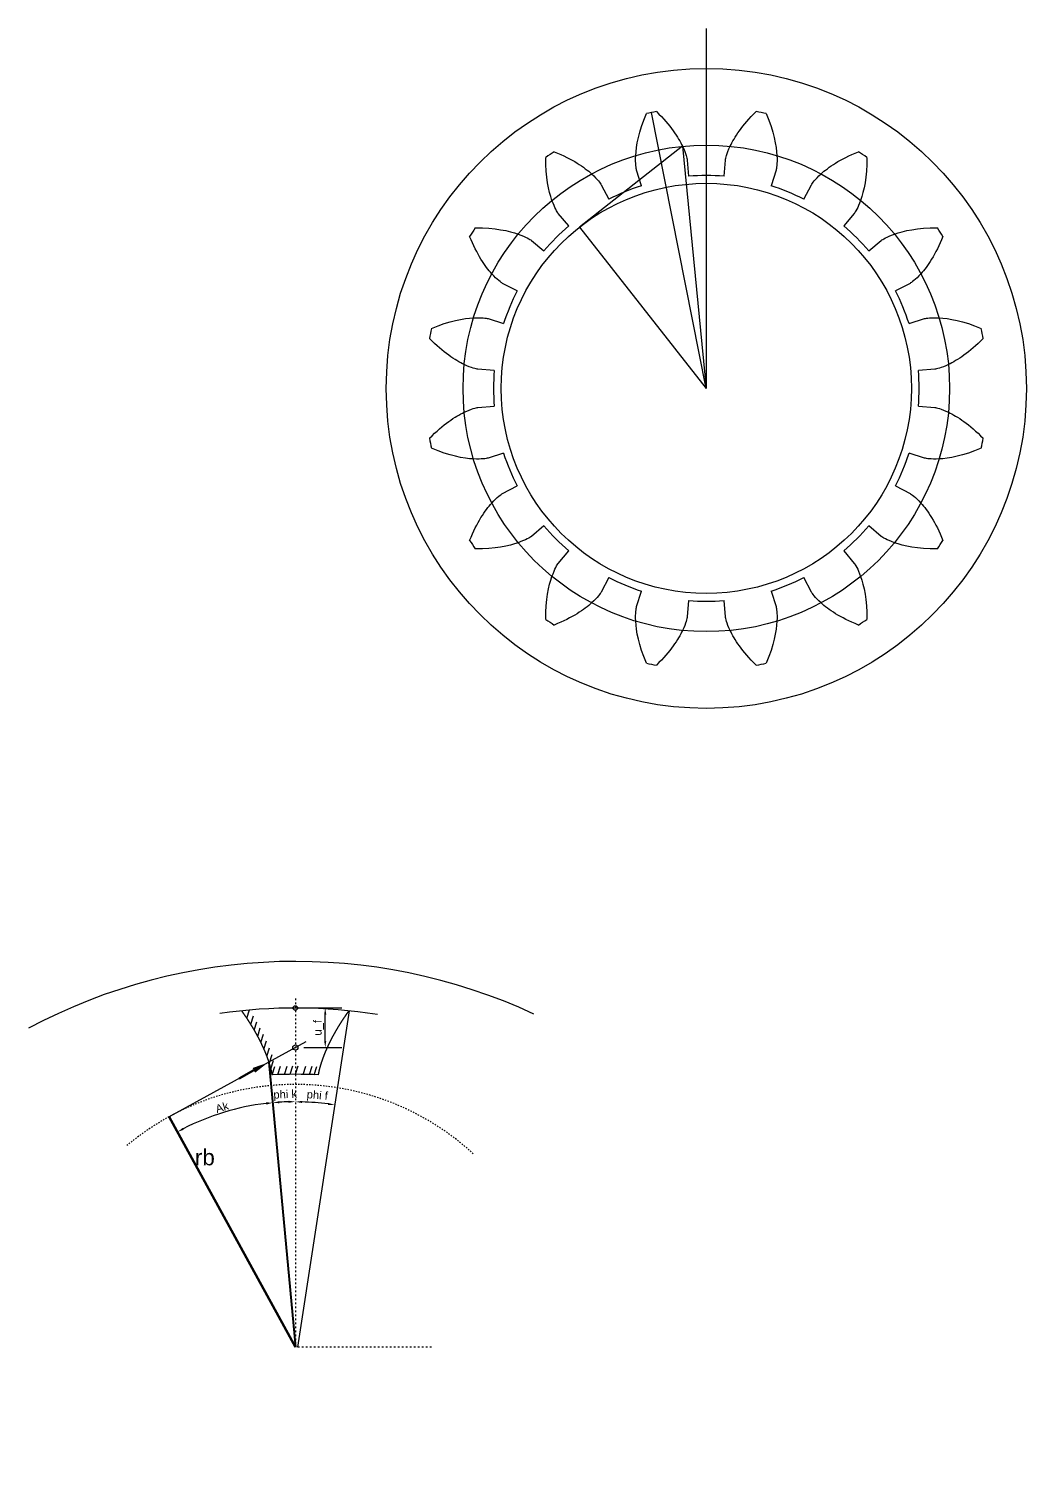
# Model space of a CAD drawing. Header units: millimetres. Extents: x 2331 to 2507, y 1421 to 1555.
# Drawn here: x 2431.9 to 2506.7, y 1448 to 1555.4 of the extents above; entities that cross this region are included whole.
import ezdxf

# ---------------------------------------------------------------- set-up
doc = ezdxf.new("R2010")
doc.units = ezdxf.units.MM
doc.header["$LTSCALE"] = 0.1
doc.linetypes.add('ACAD_ISO03W100', pattern=[30, 12, -18])
doc.layers.add('INTERNAL', color=7, linetype='Continuous')
doc.styles.get("Standard").update_dxf_attribs({"font": 'arial.ttf'})
doc.dimstyles.new('ISO-25', dxfattribs={"dimtxt": 2.5, "dimasz": 2.5, "dimexe": 1.25, "dimexo": 0.625, "dimtad": 1, "dimtxsty": 'Standard', "dimcen": 2.5, "dimadec": 0, "dimazin": 0, "dimtfac": 1, "dimtmove": 0, "dimatfit": 3, "dimfxl": 0, "dimarcsym": 0})
pattern_1 = [(0, (0, 0), (0, 6.985), [5.08, -1.905]), (90, (0, 0), (-6.985, 4e-16), [5.08, -1.905])]

# ---------------------------------------------------------------- blocks, each defined once
blk = doc.blocks.new('*D17')
at = {"color": 0, "lineweight": -2, "transparency": 16777216}
blk.add_arc((2451.93, 1455.44), 19.48, 82.7744, 88.5294, dxfattribs=at)
at = {"color": 0, "transparency": 16777216}
for points in [[(2452.43, 1474.83), (2452.43, 1474.99), (2451.93, 1474.92)], [(2454.39, 1474.84), (2454.37, 1474.68), (2454.88, 1474.69)]]:
    blk.add_solid(points, dxfattribs=at)
at = {"layer": 'Defpoints', "color": 0, "transparency": 16777216}
for p in [(2451.93, 1482.66), (2455.96, 1481.75), (2452.92, 1474.89), (2451.93, 1456.52), (2452.1, 1456.52)]:
    blk.add_point(p, dxfattribs=at)
at = {"color": 0, "transparency": 16777216, "insert": (2453.57, 1475.34), "char_height": 0.6, "attachment_point": 5, "rotation": 355.2843}
blk.add_mtext('phi f', dxfattribs=at)
blk = doc.blocks.new('*D19')
at = {"color": 0, "lineweight": -2, "transparency": 16777216}
for p, q in [((2452.56, 1481.96), (2455.42, 1481.96)), ((2454.17, 1479.49), (2454.17, 1481.46)), ((2452.56, 1478.99), (2455.42, 1478.99))]:
    blk.add_line(p, q, dxfattribs=at)
at = {"color": 0, "transparency": 16777216}
for points in [[(2454.09, 1481.46), (2454.25, 1481.46), (2454.17, 1481.96)], [(2454.09, 1479.49), (2454.25, 1479.49), (2454.17, 1478.99)]]:
    blk.add_solid(points, dxfattribs=at)
at = {"layer": 'Defpoints', "color": 0, "transparency": 16777216}
for p in [(2451.93, 1481.96), (2454.17, 1481.96), (2451.93, 1478.99)]:
    blk.add_point(p, dxfattribs=at)
at = {"color": 0, "transparency": 16777216, "insert": (2453.68, 1480.47), "char_height": 0.6, "attachment_point": 5, "rotation": 90}
blk.add_mtext('u_f', dxfattribs=at)
blk = doc.blocks.new('*D20')
at = {"color": 0, "lineweight": -2, "transparency": 16777216}
blk.add_arc((2451.93, 1456.52), 18.41, 91.556, 93.7294, dxfattribs=at)
at = {"color": 0, "transparency": 16777216}
for points in [[(2450.74, 1474.81), (2450.73, 1474.97), (2450.24, 1474.85)], [(2451.43, 1475), (2451.43, 1474.84), (2451.93, 1474.93)]]:
    blk.add_solid(points, dxfattribs=at)
at = {"layer": 'Defpoints', "color": 0, "transparency": 16777216}
for p in [(2451.93, 1482.66), (2449.95, 1477.9), (2450.8, 1474.89), (2451.93, 1456.52), (2451.93, 1456.52)]:
    blk.add_point(p, dxfattribs=at)
at = {"color": 0, "transparency": 16777216, "insert": (2451.17, 1475.4), "char_height": 0.6, "attachment_point": 5, "rotation": 2.3142}
blk.add_mtext('phi k', dxfattribs=at)
blk = doc.blocks.new('*D21')
at = {"color": 0, "lineweight": -2, "transparency": 16777216}
blk.add_arc((2451.93, 1456.52), 18.41, 96.8414, 117.1505, dxfattribs=at)
at = {"color": 0, "transparency": 16777216}
for points in [[(2449.73, 1474.88), (2449.75, 1474.71), (2450.24, 1474.85)], [(2443.57, 1472.83), (2443.49, 1472.97), (2443.09, 1472.66)]]:
    blk.add_solid(points, dxfattribs=at)
at = {"layer": 'Defpoints', "color": 0, "transparency": 16777216}
for p in [(2449.95, 1477.9), (2447.76, 1474.45), (2442.46, 1473.8), (2451.93, 1456.52), (2451.93, 1456.52)]:
    blk.add_point(p, dxfattribs=at)
at = {"color": 0, "transparency": 16777216, "insert": (2446.43, 1474.51), "char_height": 0.6, "attachment_point": 5, "rotation": 16.996}
blk.add_mtext('Ak', dxfattribs=at)

msp = doc.modelspace()

# ---------------------------------------------------------------- hatches: boundary and pattern name
h = msp.add_hatch()
h.set_pattern_fill('ANGLE', color=256)
h.set_pattern_definition(pattern_1)
h.paths.add_polyline_path([(2438.12, 1451.191, 0.0010752), (2437.952, 1451.192), (2437.952, 1451.024, 0.4135838)])
h.paths.add_polyline_path([(2437.952, 1451.192, 0.0010752), (2437.785, 1451.191, 0.4135838), (2437.952, 1451.024)])
h.paths.add_polyline_path([(2437.952, 1451.36), (2437.952, 1451.192, -0.0010752), (2438.12, 1451.191, 0.4148436)])
h = msp.add_hatch()
h.set_pattern_fill('ANGLE', color=256)
h.set_pattern_definition(pattern_1)
h.paths.add_polyline_path([(2438.146, 1448.224, 0.125915), (2438.122, 1448.317), (2437.952, 1448.224), (2437.952, 1448.03, 0.4142136)])
h.paths.add_polyline_path([(2437.952, 1448.224), (2437.782, 1448.13, 0.2740075), (2437.952, 1448.03)])
h.paths.add_polyline_path([(2438.122, 1448.317, 0.2740075), (2437.952, 1448.417), (2437.952, 1448.224)])

# ---------------------------------------------------------------- linework, layer by layer
for p, q in [((2482.748, 1555.406), (2482.748, 1528.426)), ((2482.748, 1528.426), (2478.633, 1549.115)), ((2480.959, 1546.581), (2473.246, 1540.523)), ((2480.959, 1546.581), (2482.748, 1528.426)), ((2473.246, 1540.523), (2482.748, 1528.426)), ((2448.298, 1481.184), (2448.496, 1481.809)), ((2448.581, 1480.745), (2448.779, 1481.371)), ((2448.853, 1480.293), (2449.051, 1480.918)), ((2449.105, 1479.843), (2449.303, 1480.468)), ((2449.345, 1479.377), (2449.543, 1480.003)), ((2452.708, 1479.414), (2442.464, 1473.804)), ((2449.577, 1478.879), (2449.775, 1479.505)), ((2449.801, 1478.332), (2449.999, 1478.957)), ((2449.991, 1477.855), (2450.189, 1478.48)), ((2450.1, 1477.399), (2450.298, 1478.024)), ((2450.198, 1476.94), (2450.396, 1477.565)), ((2450.626, 1476.959), (2450.824, 1477.584)), ((2451.106, 1476.974), (2451.304, 1477.599)), ((2451.534, 1476.982), (2451.732, 1477.607)), ((2451.931, 1476.982), (2452.129, 1477.607)), ((2452.516, 1476.979), (2452.714, 1477.604)), ((2452.996, 1476.967), (2453.194, 1477.592)), ((2453.335, 1476.955), (2453.533, 1477.58))]:
    msp.add_line(p, q)
at = {"linetype": 'ACAD_ISO03W100', "ltscale": 0.1}
for p in [(2451.931, 1482.661), (2462.138, 1456.516)]:
    msp.add_line(p, (2451.931, 1456.516), dxfattribs=at)
at = {"color": 244, "true_color": 0x991b1e}
msp.add_line((2455.956, 1481.748), (2452.096, 1456.516), dxfattribs=at)
at = {"color": 32, "lineweight": 40, "true_color": 0xcd6928}
msp.add_line((2449.952, 1477.905), (2451.931, 1456.516), dxfattribs=at)
at = {"color": 244, "lineweight": 50, "true_color": 0x991b1e}
msp.add_line((2442.464, 1473.804), (2451.931, 1456.516), dxfattribs=at)
at = {"color": 242, "linetype": 'ByBlock', "lineweight": 90, "true_color": 0xcd2027}
msp.add_lwpolyline([(2448.818, 1477.282), (2447.709, 1476.676)], dxfattribs=at)
for centre, radius in [((2482.748, 1528.426), 18.243), ((2482.748, 1528.426), 15.382), ((2451.931, 1481.956), 0.168), ((2451.931, 1478.988), 0.194)]:
    msp.add_circle(centre, radius)
for radius, start, end in [(42.492, 65.10686, 118.08142), (39, 80.92315, 98.35907), (34.027, 87.07973, 92.92027)]:
    msp.add_arc((2451.931, 1442.956), radius, start, end)
at = {"linetype": 'ACAD_ISO03W100', "ltscale": 0.06}
msp.add_arc((2451.931, 1456.516), 19.71, 47.39106, 129.89044, dxfattribs=at)
at = {"color": 242, "lineweight": 30, "true_color": 0xcd2027}
msp.add_open_spline([(2450.198, 1476.94), (2450.197, 1476.94), (2450.196, 1476.948), (2450.194, 1476.961), (2450.191, 1476.981), (2450.187, 1477.001), (2450.184, 1477.021), (2450.18, 1477.041), (2450.176, 1477.061), (2450.172, 1477.081), (2450.168, 1477.101), (2450.164, 1477.12), (2450.16, 1477.14), (2450.156, 1477.16), (2450.152, 1477.18), (2450.148, 1477.2), (2450.143, 1477.22), (2450.139, 1477.24), (2450.134, 1477.259), (2450.13, 1477.279), (2450.125, 1477.299), (2450.12, 1477.319), (2450.115, 1477.339), (2450.11, 1477.358), (2450.106, 1477.378), (2450.101, 1477.398), (2450.095, 1477.418), (2450.09, 1477.438), (2450.085, 1477.457), (2450.08, 1477.477), (2450.075, 1477.497), (2450.069, 1477.517), (2450.064, 1477.537), (2450.058, 1477.556), (2450.053, 1477.576), (2450.047, 1477.596), (2450.041, 1477.616), (2450.036, 1477.635), (2450.03, 1477.655), (2450.024, 1477.675), (2450.018, 1477.695), (2450.012, 1477.714), (2450.006, 1477.734), (2450, 1477.754), (2449.994, 1477.774), (2449.988, 1477.793), (2449.982, 1477.813), (2449.976, 1477.833), (2449.969, 1477.853), (2449.963, 1477.872), (2449.957, 1477.892), (2449.95, 1477.912), (2449.944, 1477.931), (2449.937, 1477.951), (2449.93, 1477.971), (2449.924, 1477.991), (2449.917, 1478.01), (2449.91, 1478.03), (2449.904, 1478.05), (2449.897, 1478.069), (2449.89, 1478.089), (2449.883, 1478.109), (2449.876, 1478.128), (2449.869, 1478.148), (2449.862, 1478.168), (2449.855, 1478.187), (2449.848, 1478.207), (2449.84, 1478.227), (2449.833, 1478.246), (2449.826, 1478.266), (2449.819, 1478.286), (2449.811, 1478.305), (2449.804, 1478.325), (2449.796, 1478.344), (2449.789, 1478.364), (2449.781, 1478.384), (2449.774, 1478.403), (2449.766, 1478.423), (2449.758, 1478.443), (2449.751, 1478.462), (2449.743, 1478.482), (2449.735, 1478.501), (2449.727, 1478.521), (2449.719, 1478.541), (2449.712, 1478.56), (2449.704, 1478.58), (2449.696, 1478.599), (2449.688, 1478.619), (2449.679, 1478.638), (2449.671, 1478.658), (2449.663, 1478.678), (2449.655, 1478.697), (2449.647, 1478.717), (2449.638, 1478.736), (2449.63, 1478.756), (2449.622, 1478.775), (2449.613, 1478.795), (2449.605, 1478.814), (2449.596, 1478.834), (2449.588, 1478.853), (2449.579, 1478.873), (2449.571, 1478.893), (2449.562, 1478.912), (2449.553, 1478.932), (2449.545, 1478.951), (2449.536, 1478.971), (2449.527, 1478.99), (2449.518, 1479.01), (2449.51, 1479.029), (2449.501, 1479.049), (2449.492, 1479.068), (2449.483, 1479.088), (2449.474, 1479.107), (2449.465, 1479.126), (2449.456, 1479.146), (2449.446, 1479.165), (2449.437, 1479.185), (2449.428, 1479.204), (2449.419, 1479.224), (2449.41, 1479.243), (2449.4, 1479.263), (2449.391, 1479.282), (2449.382, 1479.302), (2449.372, 1479.321), (2449.363, 1479.34), (2449.353, 1479.36), (2449.344, 1479.379), (2449.334, 1479.399), (2449.324, 1479.418), (2449.315, 1479.437), (2449.305, 1479.457), (2449.295, 1479.476), (2449.286, 1479.496), (2449.276, 1479.515), (2449.266, 1479.534), (2449.256, 1479.554), (2449.246, 1479.573), (2449.237, 1479.593), (2449.227, 1479.612), (2449.217, 1479.631), (2449.207, 1479.651), (2449.196, 1479.67), (2449.186, 1479.689), (2449.176, 1479.709), (2449.166, 1479.728), (2449.156, 1479.747), (2449.146, 1479.767), (2449.135, 1479.786), (2449.125, 1479.805), (2449.115, 1479.825), (2449.104, 1479.844), (2449.094, 1479.863), (2449.084, 1479.883), (2449.073, 1479.902), (2449.063, 1479.921), (2449.052, 1479.94), (2449.042, 1479.96), (2449.031, 1479.979), (2449.02, 1479.998), (2449.01, 1480.017), (2448.999, 1480.037), (2448.988, 1480.056), (2448.978, 1480.075), (2448.967, 1480.094), (2448.956, 1480.114), (2448.945, 1480.133), (2448.934, 1480.152), (2448.923, 1480.171), (2448.912, 1480.191), (2448.901, 1480.21), (2448.89, 1480.229), (2448.879, 1480.248), (2448.868, 1480.267), (2448.857, 1480.287), (2448.846, 1480.306), (2448.835, 1480.325), (2448.823, 1480.344), (2448.812, 1480.363), (2448.801, 1480.383), (2448.79, 1480.402), (2448.778, 1480.421), (2448.767, 1480.44), (2448.755, 1480.459), (2448.744, 1480.478), (2448.732, 1480.497), (2448.721, 1480.517), (2448.709, 1480.536), (2448.698, 1480.555), (2448.686, 1480.574), (2448.675, 1480.593), (2448.663, 1480.612), (2448.651, 1480.631), (2448.639, 1480.65), (2448.628, 1480.67), (2448.616, 1480.689), (2448.604, 1480.708), (2448.592, 1480.727), (2448.58, 1480.746), (2448.568, 1480.765), (2448.556, 1480.784), (2448.544, 1480.803), (2448.532, 1480.822), (2448.52, 1480.841), (2448.508, 1480.86), (2448.496, 1480.879), (2448.484, 1480.898), (2448.472, 1480.917), (2448.46, 1480.936), (2448.448, 1480.955), (2448.435, 1480.974), (2448.423, 1480.993), (2448.411, 1481.012), (2448.398, 1481.031), (2448.386, 1481.05), (2448.373, 1481.069), (2448.361, 1481.088), (2448.349, 1481.107), (2448.336, 1481.126), (2448.324, 1481.145), (2448.311, 1481.164), (2448.298, 1481.183), (2448.286, 1481.202), (2448.273, 1481.221), (2448.26, 1481.24), (2448.248, 1481.259), (2448.235, 1481.277), (2448.222, 1481.296), (2448.209, 1481.315), (2448.197, 1481.334), (2448.184, 1481.353), (2448.171, 1481.372), (2448.158, 1481.391), (2448.145, 1481.41), (2448.132, 1481.428), (2448.119, 1481.447), (2448.106, 1481.466), (2448.093, 1481.485), (2448.08, 1481.504), (2448.066, 1481.523), (2448.053, 1481.542), (2448.04, 1481.56), (2448.027, 1481.579), (2448.014, 1481.598), (2448, 1481.617), (2447.987, 1481.636), (2447.974, 1481.654), (2447.96, 1481.673), (2447.947, 1481.692), (2447.933, 1481.711), (2447.92, 1481.729), (2447.911, 1481.742), (2447.907, 1481.748)], degree=3, knots=[0.1991262, 0.1991262, 0.1991262, 0.1991262, 0.2010214, 0.221189, 0.2413684, 0.2615597, 0.2817629, 0.301978, 0.3222049, 0.3424437, 0.3626944, 0.382957, 0.4032314, 0.4235177, 0.4438159, 0.464126, 0.4844479, 0.5047817, 0.5251274, 0.545485, 0.5658544, 0.5862357, 0.6066289, 0.627034, 0.6474509, 0.6678798, 0.6883205, 0.708773, 0.7292375, 0.7497138, 0.770202, 0.7907021, 0.811214, 0.8317378, 0.8522735, 0.8728211, 0.8933805, 0.9139518, 0.934535, 0.9551301, 0.9757371, 0.9963559, 1.0169866, 1.0376291, 1.0582836, 1.0789499, 1.0996281, 1.1203182, 1.1410201, 1.1617339, 1.1824596, 1.2031972, 1.2239467, 1.244708, 1.2654812, 1.2862662, 1.3070632, 1.327872, 1.3486927, 1.3695253, 1.3903697, 1.411226, 1.4320942, 1.4529743, 1.4738663, 1.4947701, 1.5156858, 1.5366133, 1.5575528, 1.5785041, 1.5994673, 1.6204424, 1.6414293, 1.6624282, 1.6834388, 1.7044614, 1.7254959, 1.7465422, 1.7676004, 1.7886705, 1.8097524, 1.8308462, 1.8519519, 1.8730695, 1.8941989, 1.9153403, 1.9364935, 1.9576585, 1.9788355, 2.0000243, 2.021225, 2.0424376, 2.063662, 2.0848983, 2.1061465, 2.1274066, 2.1486785, 2.1699624, 2.1912581, 2.2125656, 2.2338851, 2.2552164, 2.2765596, 2.2979147, 2.3192816, 2.3406604, 2.3620511, 2.3834537, 2.4048682, 2.4262945, 2.4477327, 2.4691827, 2.4906447, 2.5121185, 2.5336042, 2.5551018, 2.5766112, 2.5981325, 2.6196657, 2.6412108, 2.6627678, 2.6843366, 2.7059173, 2.7275098, 2.7491143, 2.7707306, 2.7923588, 2.8139989, 2.8356508, 2.8573146, 2.8789903, 2.9006779, 2.9223774, 2.9440887, 2.9658119, 2.9875469, 3.0092939, 3.0310527, 3.0528234, 3.074606, 3.0964004, 3.1182067, 3.1400249, 3.161855, 3.183697, 3.2055508, 3.2274165, 3.249294, 3.2711835, 3.2930848, 3.314998, 3.3369231, 3.35886, 3.3808088, 3.4027695, 3.4247421, 3.4467265, 3.4687229, 3.4907311, 3.5127511, 3.5347831, 3.5568269, 3.5788826, 3.6009502, 3.6230296, 3.6451209, 3.6672241, 3.6893392, 3.7114661, 3.733605, 3.7557556, 3.7779182, 3.8000927, 3.822279, 3.8444772, 3.8666872, 3.8889092, 3.911143, 3.9333887, 3.9556463, 3.9779157, 4.000197, 4.0224902, 4.0447953, 4.0671122, 4.0894411, 4.1117818, 4.1341343, 4.1564988, 4.1788751, 4.2012633, 4.2236634, 4.2460753, 4.2684991, 4.2909348, 4.3133824, 4.3358418, 4.3583131, 4.3807963, 4.4032914, 4.4257984, 4.4483172, 4.4708479, 4.4933904, 4.5159449, 4.5385112, 4.5610894, 4.5836795, 4.6062814, 4.6288952, 4.6515209, 4.6741585, 4.6968079, 4.7194692, 4.7421424, 4.7648275, 4.7875245, 4.8102333, 4.832954, 4.8556865, 4.878431, 4.9011873, 4.9239555, 4.9467356, 4.9695275, 4.9923313, 5.015147, 5.0379746, 5.060814, 5.0836653, 5.1065285, 5.1294036, 5.1522905, 5.1751894, 5.1981001, 5.2210226, 5.2439571, 5.2669034, 5.2898616, 5.3128316, 5.3358136, 5.3588074, 5.3818131, 5.4048307, 5.4278601, 5.4509014, 5.4739546, 5.4970197, 5.5200966, 5.5431854, 5.5662861, 5.5662861, 5.5662861, 5.5662861], dxfattribs=at)
msp.add_open_spline([(2453.665, 1476.94), (2453.665, 1476.94), (2453.666, 1476.948), (2453.668, 1476.961), (2453.672, 1476.981), (2453.675, 1477.001), (2453.679, 1477.021), (2453.682, 1477.041), (2453.686, 1477.061), (2453.69, 1477.081), (2453.694, 1477.101), (2453.698, 1477.12), (2453.702, 1477.14), (2453.706, 1477.16), (2453.71, 1477.18), (2453.715, 1477.2), (2453.719, 1477.22), (2453.723, 1477.24), (2453.728, 1477.259), (2453.733, 1477.279), (2453.737, 1477.299), (2453.742, 1477.319), (2453.747, 1477.339), (2453.752, 1477.358), (2453.757, 1477.378), (2453.762, 1477.398), (2453.767, 1477.418), (2453.772, 1477.438), (2453.777, 1477.457), (2453.782, 1477.477), (2453.788, 1477.497), (2453.793, 1477.517), (2453.798, 1477.537), (2453.804, 1477.556), (2453.81, 1477.576), (2453.815, 1477.596), (2453.821, 1477.616), (2453.827, 1477.635), (2453.832, 1477.655), (2453.838, 1477.675), (2453.844, 1477.695), (2453.85, 1477.714), (2453.856, 1477.734), (2453.862, 1477.754), (2453.868, 1477.774), (2453.874, 1477.793), (2453.88, 1477.813), (2453.887, 1477.833), (2453.893, 1477.853), (2453.899, 1477.872), (2453.906, 1477.892), (2453.912, 1477.912), (2453.919, 1477.931), (2453.925, 1477.951), (2453.932, 1477.971), (2453.938, 1477.991), (2453.945, 1478.01), (2453.952, 1478.03), (2453.959, 1478.05), (2453.965, 1478.069), (2453.972, 1478.089), (2453.979, 1478.109), (2453.986, 1478.128), (2453.993, 1478.148), (2454, 1478.168), (2454.007, 1478.187), (2454.015, 1478.207), (2454.022, 1478.227), (2454.029, 1478.246), (2454.036, 1478.266), (2454.044, 1478.286), (2454.051, 1478.305), (2454.058, 1478.325), (2454.066, 1478.344), (2454.073, 1478.364), (2454.081, 1478.384), (2454.088, 1478.403), (2454.096, 1478.423), (2454.104, 1478.443), (2454.111, 1478.462), (2454.119, 1478.482), (2454.127, 1478.501), (2454.135, 1478.521), (2454.143, 1478.541), (2454.151, 1478.56), (2454.159, 1478.58), (2454.167, 1478.599), (2454.175, 1478.619), (2454.183, 1478.638), (2454.191, 1478.658), (2454.199, 1478.678), (2454.207, 1478.697), (2454.215, 1478.717), (2454.224, 1478.736), (2454.232, 1478.756), (2454.24, 1478.775), (2454.249, 1478.795), (2454.257, 1478.814), (2454.266, 1478.834), (2454.274, 1478.853), (2454.283, 1478.873), (2454.291, 1478.893), (2454.3, 1478.912), (2454.309, 1478.932), (2454.317, 1478.951), (2454.326, 1478.971), (2454.335, 1478.99), (2454.344, 1479.01), (2454.353, 1479.029), (2454.362, 1479.049), (2454.371, 1479.068), (2454.38, 1479.088), (2454.389, 1479.107), (2454.398, 1479.126), (2454.407, 1479.146), (2454.416, 1479.165), (2454.425, 1479.185), (2454.434, 1479.204), (2454.443, 1479.224), (2454.453, 1479.243), (2454.462, 1479.263), (2454.471, 1479.282), (2454.481, 1479.302), (2454.49, 1479.321), (2454.5, 1479.34), (2454.509, 1479.36), (2454.519, 1479.379), (2454.528, 1479.399), (2454.538, 1479.418), (2454.547, 1479.437), (2454.557, 1479.457), (2454.567, 1479.476), (2454.577, 1479.496), (2454.586, 1479.515), (2454.596, 1479.534), (2454.606, 1479.554), (2454.616, 1479.573), (2454.626, 1479.593), (2454.636, 1479.612), (2454.646, 1479.631), (2454.656, 1479.651), (2454.666, 1479.67), (2454.676, 1479.689), (2454.686, 1479.709), (2454.696, 1479.728), (2454.706, 1479.747), (2454.717, 1479.767), (2454.727, 1479.786), (2454.737, 1479.805), (2454.747, 1479.825), (2454.758, 1479.844), (2454.768, 1479.863), (2454.779, 1479.883), (2454.789, 1479.902), (2454.8, 1479.921), (2454.81, 1479.94), (2454.821, 1479.96), (2454.831, 1479.979), (2454.842, 1479.998), (2454.853, 1480.017), (2454.863, 1480.037), (2454.874, 1480.056), (2454.885, 1480.075), (2454.896, 1480.094), (2454.906, 1480.114), (2454.917, 1480.133), (2454.928, 1480.152), (2454.939, 1480.171), (2454.95, 1480.191), (2454.961, 1480.21), (2454.972, 1480.229), (2454.983, 1480.248), (2454.994, 1480.267), (2455.005, 1480.287), (2455.016, 1480.306), (2455.028, 1480.325), (2455.039, 1480.344), (2455.05, 1480.363), (2455.061, 1480.383), (2455.073, 1480.402), (2455.084, 1480.421), (2455.095, 1480.44), (2455.107, 1480.459), (2455.118, 1480.478), (2455.13, 1480.497), (2455.141, 1480.517), (2455.153, 1480.536), (2455.164, 1480.555), (2455.176, 1480.574), (2455.188, 1480.593), (2455.199, 1480.612), (2455.211, 1480.631), (2455.223, 1480.65), (2455.235, 1480.67), (2455.246, 1480.689), (2455.258, 1480.708), (2455.27, 1480.727), (2455.282, 1480.746), (2455.294, 1480.765), (2455.306, 1480.784), (2455.318, 1480.803), (2455.33, 1480.822), (2455.342, 1480.841), (2455.354, 1480.86), (2455.366, 1480.879), (2455.378, 1480.898), (2455.39, 1480.917), (2455.402, 1480.936), (2455.415, 1480.955), (2455.427, 1480.974), (2455.439, 1480.993), (2455.452, 1481.012), (2455.464, 1481.031), (2455.476, 1481.05), (2455.489, 1481.069), (2455.501, 1481.088), (2455.514, 1481.107), (2455.526, 1481.126), (2455.539, 1481.145), (2455.551, 1481.164), (2455.564, 1481.183), (2455.577, 1481.202), (2455.589, 1481.221), (2455.602, 1481.24), (2455.615, 1481.259), (2455.627, 1481.277), (2455.64, 1481.296), (2455.653, 1481.315), (2455.666, 1481.334), (2455.679, 1481.353), (2455.692, 1481.372), (2455.704, 1481.391), (2455.717, 1481.41), (2455.73, 1481.428), (2455.743, 1481.447), (2455.756, 1481.466), (2455.77, 1481.485), (2455.783, 1481.504), (2455.796, 1481.523), (2455.809, 1481.542), (2455.822, 1481.56), (2455.835, 1481.579), (2455.849, 1481.598), (2455.862, 1481.617), (2455.875, 1481.636), (2455.889, 1481.654), (2455.902, 1481.673), (2455.915, 1481.692), (2455.929, 1481.711), (2455.942, 1481.729), (2455.951, 1481.742), (2455.956, 1481.748)], degree=3, knots=[0.1991262, 0.1991262, 0.1991262, 0.1991262, 0.2010214, 0.221189, 0.2413684, 0.2615597, 0.2817629, 0.301978, 0.3222049, 0.3424437, 0.3626944, 0.382957, 0.4032314, 0.4235177, 0.4438159, 0.464126, 0.4844479, 0.5047817, 0.5251274, 0.545485, 0.5658544, 0.5862357, 0.6066289, 0.627034, 0.6474509, 0.6678798, 0.6883205, 0.708773, 0.7292375, 0.7497138, 0.770202, 0.7907021, 0.811214, 0.8317378, 0.8522735, 0.8728211, 0.8933805, 0.9139518, 0.934535, 0.9551301, 0.9757371, 0.9963559, 1.0169866, 1.0376291, 1.0582836, 1.0789499, 1.0996281, 1.1203182, 1.1410201, 1.1617339, 1.1824596, 1.2031972, 1.2239467, 1.244708, 1.2654812, 1.2862662, 1.3070632, 1.327872, 1.3486927, 1.3695253, 1.3903697, 1.411226, 1.4320942, 1.4529743, 1.4738663, 1.4947701, 1.5156858, 1.5366133, 1.5575528, 1.5785041, 1.5994673, 1.6204424, 1.6414293, 1.6624282, 1.6834388, 1.7044614, 1.7254959, 1.7465422, 1.7676004, 1.7886705, 1.8097524, 1.8308462, 1.8519519, 1.8730695, 1.8941989, 1.9153403, 1.9364935, 1.9576585, 1.9788355, 2.0000243, 2.021225, 2.0424376, 2.063662, 2.0848983, 2.1061465, 2.1274066, 2.1486785, 2.1699624, 2.1912581, 2.2125656, 2.2338851, 2.2552164, 2.2765596, 2.2979147, 2.3192816, 2.3406604, 2.3620511, 2.3834537, 2.4048682, 2.4262945, 2.4477327, 2.4691827, 2.4906447, 2.5121185, 2.5336042, 2.5551018, 2.5766112, 2.5981325, 2.6196657, 2.6412108, 2.6627678, 2.6843366, 2.7059173, 2.7275098, 2.7491143, 2.7707306, 2.7923588, 2.8139989, 2.8356508, 2.8573146, 2.8789903, 2.9006779, 2.9223774, 2.9440887, 2.9658119, 2.9875469, 3.0092939, 3.0310527, 3.0528234, 3.074606, 3.0964004, 3.1182067, 3.1400249, 3.161855, 3.183697, 3.2055508, 3.2274165, 3.249294, 3.2711835, 3.2930848, 3.314998, 3.3369231, 3.35886, 3.3808088, 3.4027695, 3.4247421, 3.4467265, 3.4687229, 3.4907311, 3.5127511, 3.5347831, 3.5568269, 3.5788826, 3.6009502, 3.6230296, 3.6451209, 3.6672241, 3.6893392, 3.7114661, 3.733605, 3.7557556, 3.7779182, 3.8000927, 3.822279, 3.8444772, 3.8666872, 3.8889092, 3.911143, 3.9333887, 3.9556463, 3.9779157, 4.000197, 4.0224902, 4.0447953, 4.0671122, 4.0894411, 4.1117818, 4.1341343, 4.1564988, 4.1788751, 4.2012633, 4.2236634, 4.2460753, 4.2684991, 4.2909348, 4.3133824, 4.3358418, 4.3583131, 4.3807963, 4.4032914, 4.4257984, 4.4483172, 4.4708479, 4.4933904, 4.5159449, 4.5385112, 4.5610894, 4.5836795, 4.6062814, 4.6288952, 4.6515209, 4.6741585, 4.6968079, 4.7194692, 4.7421424, 4.7648275, 4.7875245, 4.8102333, 4.832954, 4.8556865, 4.878431, 4.9011873, 4.9239555, 4.9467356, 4.9695275, 4.9923313, 5.015147, 5.0379746, 5.060814, 5.0836653, 5.1065285, 5.1294036, 5.1522905, 5.1751894, 5.1981001, 5.2210226, 5.2439571, 5.2669034, 5.2898616, 5.3128316, 5.3358136, 5.3588074, 5.3818131, 5.4048307, 5.4278601, 5.4509014, 5.4739546, 5.4970197, 5.5200966, 5.5431854, 5.5662861, 5.5662861, 5.5662861, 5.5662861])
at = {"color": 242, "lineweight": 90, "true_color": 0xcd2027}
msp.add_solid([(2448.722, 1477.457), (2449.871, 1477.857), (2448.914, 1477.106)], dxfattribs=at)
at = {"layer": 'INTERNAL', "color": 7}
for p, q in [((2481.316, 1545.553), (2481.419, 1544.331)), ((2484.077, 1544.331), (2484.179, 1545.553)), ((2477.889, 1543.629), (2477.516, 1544.797)), ((2487.979, 1544.797), (2487.606, 1543.629)), ((2474.872, 1543.701), (2475.433, 1542.612)), ((2490.062, 1542.612), (2490.624, 1543.701)), ((2472.441, 1540.612), (2471.65, 1541.548)), ((2493.846, 1541.548), (2493.054, 1540.612)), ((2469.626, 1539.524), (2470.562, 1538.733)), ((2494.934, 1538.733), (2495.87, 1539.524)), ((2468.562, 1535.741), (2467.473, 1536.303)), ((2498.023, 1536.303), (2496.933, 1535.741)), ((2466.377, 1533.658), (2467.545, 1533.285)), ((2497.95, 1533.285), (2499.118, 1533.658)), ((2466.843, 1529.755), (2465.621, 1529.858)), ((2499.874, 1529.858), (2498.652, 1529.755)), ((2465.621, 1526.995), (2466.843, 1527.097)), ((2498.652, 1527.097), (2499.874, 1526.995)), ((2467.545, 1523.568), (2466.377, 1523.195)), ((2499.118, 1523.195), (2497.95, 1523.568)), ((2467.473, 1520.55), (2468.562, 1521.112)), ((2496.933, 1521.112), (2498.023, 1520.55)), ((2470.562, 1518.12), (2469.626, 1517.328)), ((2495.87, 1517.328), (2494.934, 1518.12)), ((2471.65, 1515.304), (2472.441, 1516.24)), ((2493.054, 1516.24), (2493.846, 1515.304)), ((2475.433, 1514.241), (2474.872, 1513.151)), ((2490.624, 1513.151), (2490.062, 1514.241)), ((2477.516, 1512.056), (2477.889, 1513.224)), ((2487.606, 1513.224), (2487.979, 1512.056)), ((2481.419, 1512.522), (2481.316, 1511.3)), ((2484.179, 1511.3), (2484.077, 1512.522))]:
    msp.add_line(p, q, dxfattribs=at)
msp.add_circle((2482.748, 1528.426), 24, dxfattribs=at)
for radius, start, end in [(21.094, 100.21375, 102.28625), (21.094, 77.71375, 79.78625), (21.094, 122.71375, 124.78625), (21.094, 55.21375, 57.28625), (15.96, 85.22302, 94.77698), (15.96, 107.72302, 117.27698), (15.96, 62.72302, 72.27698), (21.094, 145.21375, 147.28625), (15.96, 130.22302, 139.77698), (15.96, 40.22302, 49.77698), (21.094, 32.71375, 34.78625), (15.96, 152.72302, 162.27698), (15.96, 17.72302, 27.27698), (21.094, 167.71375, 169.78625), (21.094, 10.21375, 12.28625), (15.96, 175.22302, 184.77698), (15.96, 355.22302, 4.77698), (21.094, 190.21375, 192.28625), (21.094, 347.71375, 349.78625), (15.96, 197.72302, 207.27698), (15.96, 332.72302, 342.27698), (15.96, 220.22302, 229.77698), (15.96, 310.22302, 319.77698), (21.094, 212.71375, 214.78625), (21.094, 325.21375, 327.28625), (15.96, 242.72302, 252.27698), (15.96, 287.72302, 297.27698), (15.96, 265.22302, 274.77698), (21.094, 235.21375, 237.28625), (21.094, 302.71375, 304.78625), (21.094, 257.71375, 259.78625), (21.094, 280.21375, 282.28625)]:
    msp.add_arc((2482.748, 1528.426), radius, start, end, dxfattribs=at)
for points in [[(2477.453, 1545.884), (2477.493, 1546.617), (2477.68, 1547.687), (2478.259, 1549.037)], [(2479.007, 1549.186), (2480.058, 1548.16), (2480.641, 1547.243), (2480.959, 1546.581)], [(2484.537, 1546.581), (2484.854, 1547.243), (2485.437, 1548.16), (2486.488, 1549.186)], [(2487.236, 1549.037), (2487.815, 1547.687), (2488.002, 1546.617), (2488.042, 1545.884)], [(2480.959, 1546.581), (2481.225, 1546.022), (2481.298, 1545.671), (2481.316, 1545.553)], [(2484.179, 1545.553), (2484.197, 1545.671), (2484.27, 1546.022), (2484.537, 1546.581)], [(2471.175, 1542.529), (2470.932, 1543.221), (2470.695, 1544.282), (2470.713, 1545.75)], [(2471.348, 1546.174), (2472.711, 1545.629), (2473.601, 1545.004), (2474.147, 1544.515)], [(2477.516, 1544.797), (2477.488, 1544.913), (2477.421, 1545.265), (2477.453, 1545.884)], [(2488.042, 1545.884), (2488.075, 1545.265), (2488.007, 1544.913), (2487.979, 1544.797)], [(2491.348, 1544.515), (2491.895, 1545.004), (2492.784, 1545.629), (2494.148, 1546.174)], [(2494.782, 1545.75), (2494.8, 1544.282), (2494.563, 1543.221), (2494.32, 1542.529)], [(2474.147, 1544.515), (2474.608, 1544.1), (2474.809, 1543.803), (2474.872, 1543.701)], [(2490.624, 1543.701), (2490.686, 1543.803), (2490.888, 1544.1), (2491.348, 1544.515)], [(2471.65, 1541.548), (2471.579, 1541.645), (2471.382, 1541.945), (2471.175, 1542.529)], [(2494.32, 1542.529), (2494.113, 1541.945), (2493.916, 1541.645), (2493.846, 1541.548)], [(2466.659, 1537.027), (2466.17, 1537.573), (2465.545, 1538.463), (2465, 1539.826)], [(2465.424, 1540.461), (2466.892, 1540.479), (2467.953, 1540.242), (2468.645, 1539.999)], [(2468.645, 1539.999), (2469.229, 1539.792), (2469.529, 1539.595), (2469.626, 1539.524)], [(2495.87, 1539.524), (2495.966, 1539.595), (2496.266, 1539.792), (2496.85, 1539.999)], [(2496.85, 1539.999), (2497.543, 1540.242), (2498.603, 1540.479), (2500.072, 1540.461)], [(2500.496, 1539.826), (2499.951, 1538.463), (2499.326, 1537.573), (2498.836, 1537.027)], [(2467.473, 1536.303), (2467.371, 1536.365), (2467.074, 1536.566), (2466.659, 1537.027)], [(2498.836, 1537.027), (2498.421, 1536.566), (2498.125, 1536.365), (2498.023, 1536.303)], [(2462.137, 1532.915), (2463.487, 1533.494), (2464.557, 1533.681), (2465.29, 1533.721)], [(2465.29, 1533.721), (2465.909, 1533.753), (2466.261, 1533.686), (2466.377, 1533.658)], [(2499.118, 1533.658), (2499.234, 1533.686), (2499.587, 1533.753), (2500.205, 1533.721)], [(2500.205, 1533.721), (2500.938, 1533.681), (2502.009, 1533.494), (2503.358, 1532.915)], [(2464.593, 1530.215), (2463.931, 1530.533), (2463.014, 1531.116), (2461.988, 1532.167)], [(2503.507, 1532.167), (2502.482, 1531.116), (2501.564, 1530.533), (2500.903, 1530.215)], [(2465.621, 1529.858), (2465.503, 1529.876), (2465.152, 1529.949), (2464.593, 1530.215)], [(2500.903, 1530.215), (2500.343, 1529.949), (2499.992, 1529.876), (2499.874, 1529.858)], [(2464.593, 1526.637), (2465.152, 1526.904), (2465.503, 1526.977), (2465.621, 1526.995)], [(2499.874, 1526.995), (2499.992, 1526.977), (2500.343, 1526.904), (2500.903, 1526.637)], [(2461.988, 1524.686), (2463.014, 1525.737), (2463.931, 1526.32), (2464.593, 1526.637)], [(2500.903, 1526.637), (2501.564, 1526.32), (2502.482, 1525.737), (2503.507, 1524.686)], [(2465.29, 1523.132), (2464.557, 1523.172), (2463.487, 1523.359), (2462.137, 1523.938)], [(2503.358, 1523.938), (2502.009, 1523.359), (2500.938, 1523.172), (2500.205, 1523.132)], [(2466.377, 1523.195), (2466.261, 1523.167), (2465.909, 1523.099), (2465.29, 1523.132)], [(2500.205, 1523.132), (2499.587, 1523.099), (2499.234, 1523.167), (2499.118, 1523.195)], [(2466.659, 1519.826), (2467.074, 1520.286), (2467.371, 1520.488), (2467.473, 1520.55)], [(2498.023, 1520.55), (2498.125, 1520.488), (2498.421, 1520.286), (2498.836, 1519.826)], [(2465, 1517.026), (2465.545, 1518.39), (2466.17, 1519.279), (2466.659, 1519.826)], [(2498.836, 1519.826), (2499.326, 1519.279), (2499.951, 1518.39), (2500.496, 1517.026)], [(2469.626, 1517.328), (2469.529, 1517.258), (2469.229, 1517.061), (2468.645, 1516.854)], [(2496.85, 1516.854), (2496.266, 1517.061), (2495.966, 1517.258), (2495.87, 1517.328)], [(2468.645, 1516.854), (2467.953, 1516.611), (2466.892, 1516.374), (2465.424, 1516.392)], [(2500.072, 1516.392), (2498.603, 1516.374), (2497.543, 1516.611), (2496.85, 1516.854)], [(2471.175, 1514.324), (2471.382, 1514.908), (2471.579, 1515.208), (2471.65, 1515.304)], [(2493.846, 1515.304), (2493.916, 1515.208), (2494.113, 1514.908), (2494.32, 1514.324)], [(2470.713, 1511.102), (2470.695, 1512.571), (2470.932, 1513.631), (2471.175, 1514.324)], [(2494.32, 1514.324), (2494.563, 1513.631), (2494.8, 1512.571), (2494.782, 1511.102)], [(2474.872, 1513.151), (2474.809, 1513.049), (2474.608, 1512.753), (2474.147, 1512.338)], [(2491.348, 1512.338), (2490.888, 1512.753), (2490.686, 1513.049), (2490.624, 1513.151)], [(2474.147, 1512.338), (2473.601, 1511.848), (2472.711, 1511.223), (2471.348, 1510.678)], [(2477.453, 1510.969), (2477.421, 1511.587), (2477.488, 1511.94), (2477.516, 1512.056)], [(2487.979, 1512.056), (2488.007, 1511.94), (2488.075, 1511.587), (2488.042, 1510.969)], [(2494.148, 1510.678), (2492.784, 1511.223), (2491.895, 1511.848), (2491.348, 1512.338)], [(2478.259, 1507.816), (2477.68, 1509.165), (2477.493, 1510.236), (2477.453, 1510.969)], [(2481.316, 1511.3), (2481.298, 1511.182), (2481.225, 1510.831), (2480.959, 1510.271)], [(2484.537, 1510.271), (2484.27, 1510.831), (2484.197, 1511.182), (2484.179, 1511.3)], [(2488.042, 1510.969), (2488.002, 1510.236), (2487.815, 1509.165), (2487.236, 1507.816)], [(2480.959, 1510.271), (2480.641, 1509.61), (2480.058, 1508.692), (2479.007, 1507.667)], [(2486.488, 1507.667), (2485.437, 1508.692), (2484.854, 1509.61), (2484.537, 1510.271)]]:
    msp.add_open_spline(points, degree=3, dxfattribs=at)

# ---------------------------------------------------------------- texts
at = {"color": 244, "lineweight": 50, "true_color": 0x991b1e, "insert": (2444.4, 1471.358), "char_height": 1.2, "width": 0.6893, "attachment_point": 1}
msp.add_mtext('rb', dxfattribs=at)

# ---------------------------------------------------------------- dimensions: what is measured, and where the dimension line sits
at = {"color": 40, "true_color": 0xf8d731}
for base, line1, line2, text, picture, middle in [((2450.8, 1474.893), ((2451.931, 1482.661), (2451.931, 1456.516)), ((2449.952, 1477.905), (2451.931, 1456.516)), 'phi k', '*D20', (2451.188, 1474.913)), ((2452.916, 1474.892), ((2455.956, 1481.748), (2452.096, 1456.516)), ((2451.931, 1482.661), (2451.931, 1456.516)), 'phi f', '*D17', (2453.533, 1474.851))]:
    dim = msp.add_angular_dim_2l(base=base, line1=line1, line2=line2, text=text, dimstyle='ISO-25', override={"dimtxt": 0.6, "dimasz": 0.5, "dimgap": 0.1}, dxfattribs=at)
    dim.commit()
    dim.dimension.update_dxf_attribs({"geometry": picture, "text_midpoint": middle, "dimtype": 162})
dim = msp.add_linear_dim(base=(2454.171, 1481.956), p1=(2451.931, 1478.988), p2=(2451.931, 1481.956), angle=90, text='u_f', dimstyle='ISO-25', override={"dimtxt": 0.6, "dimasz": 0.5, "dimgap": 0.1}, dxfattribs=at)
dim.commit()
dim.dimension.update_dxf_attribs({"geometry": '*D19', "text_midpoint": (2454.171, 1480.472), "dimtype": 160})
dim = msp.add_angular_dim_2l(base=(2447.76, 1474.449), line1=((2442.464, 1473.804), (2451.931, 1456.516)), line2=((2449.952, 1477.905), (2451.931, 1456.516)), text='Ak', dimstyle='ISO-25', override={"dimtxt": 0.6, "dimasz": 0.5, "dimgap": 0.1}, dxfattribs=at)
dim.commit()
dim.dimension.update_dxf_attribs({"geometry": '*D21', "text_midpoint": (2446.432, 1474.506)})

doc.saveas('drawing.dxf')
